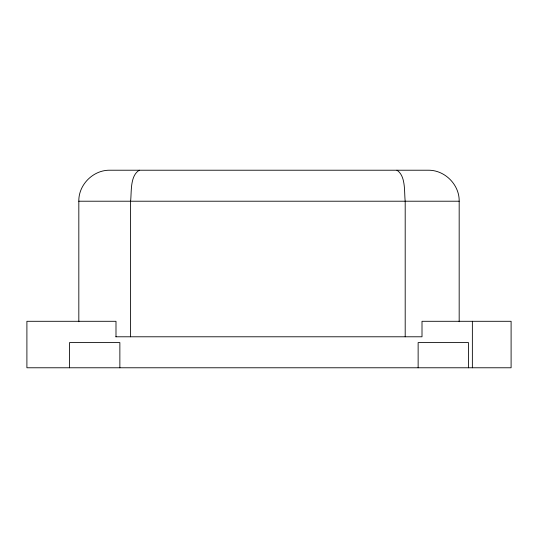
<?xml version="1.0" encoding="UTF-8"?>
<svg xmlns="http://www.w3.org/2000/svg" width="538" height="538" viewBox="0 0 538 538"><rect width="100%" height="100%" fill="white"/><g stroke="black" fill="none" stroke-linecap="round" stroke-linejoin="round"><path stroke-width="0.81" d="M78.824 321.724L78.824 201.212C78.481 184.595 93.363 169.867 109.947 170.223L428.053 170.223C444.637 169.867 459.519 184.595 459.176 201.212L459.176 321.724M139.288 170.223C129.934 175.798 131.675 191.71 130.599 201.212L130.599 336.788M78.824 201.212L459.176 201.212M115.798 336.788L422.007 336.788L422.007 321.294L511.1 321.294L511.1 367.777L26.9 367.777L26.9 321.294L115.993 321.294L115.993 336.788M396.943 170.223C405.975 176.074 404.105 191.716 405.195 201.212L405.195 336.788M472.364 321.294L472.364 367.777M468.49 367.777L468.49 342.598L418.134 342.598L418.134 367.777M119.866 367.777L119.866 342.598L69.51 342.598L69.51 367.777"/></g></svg>
